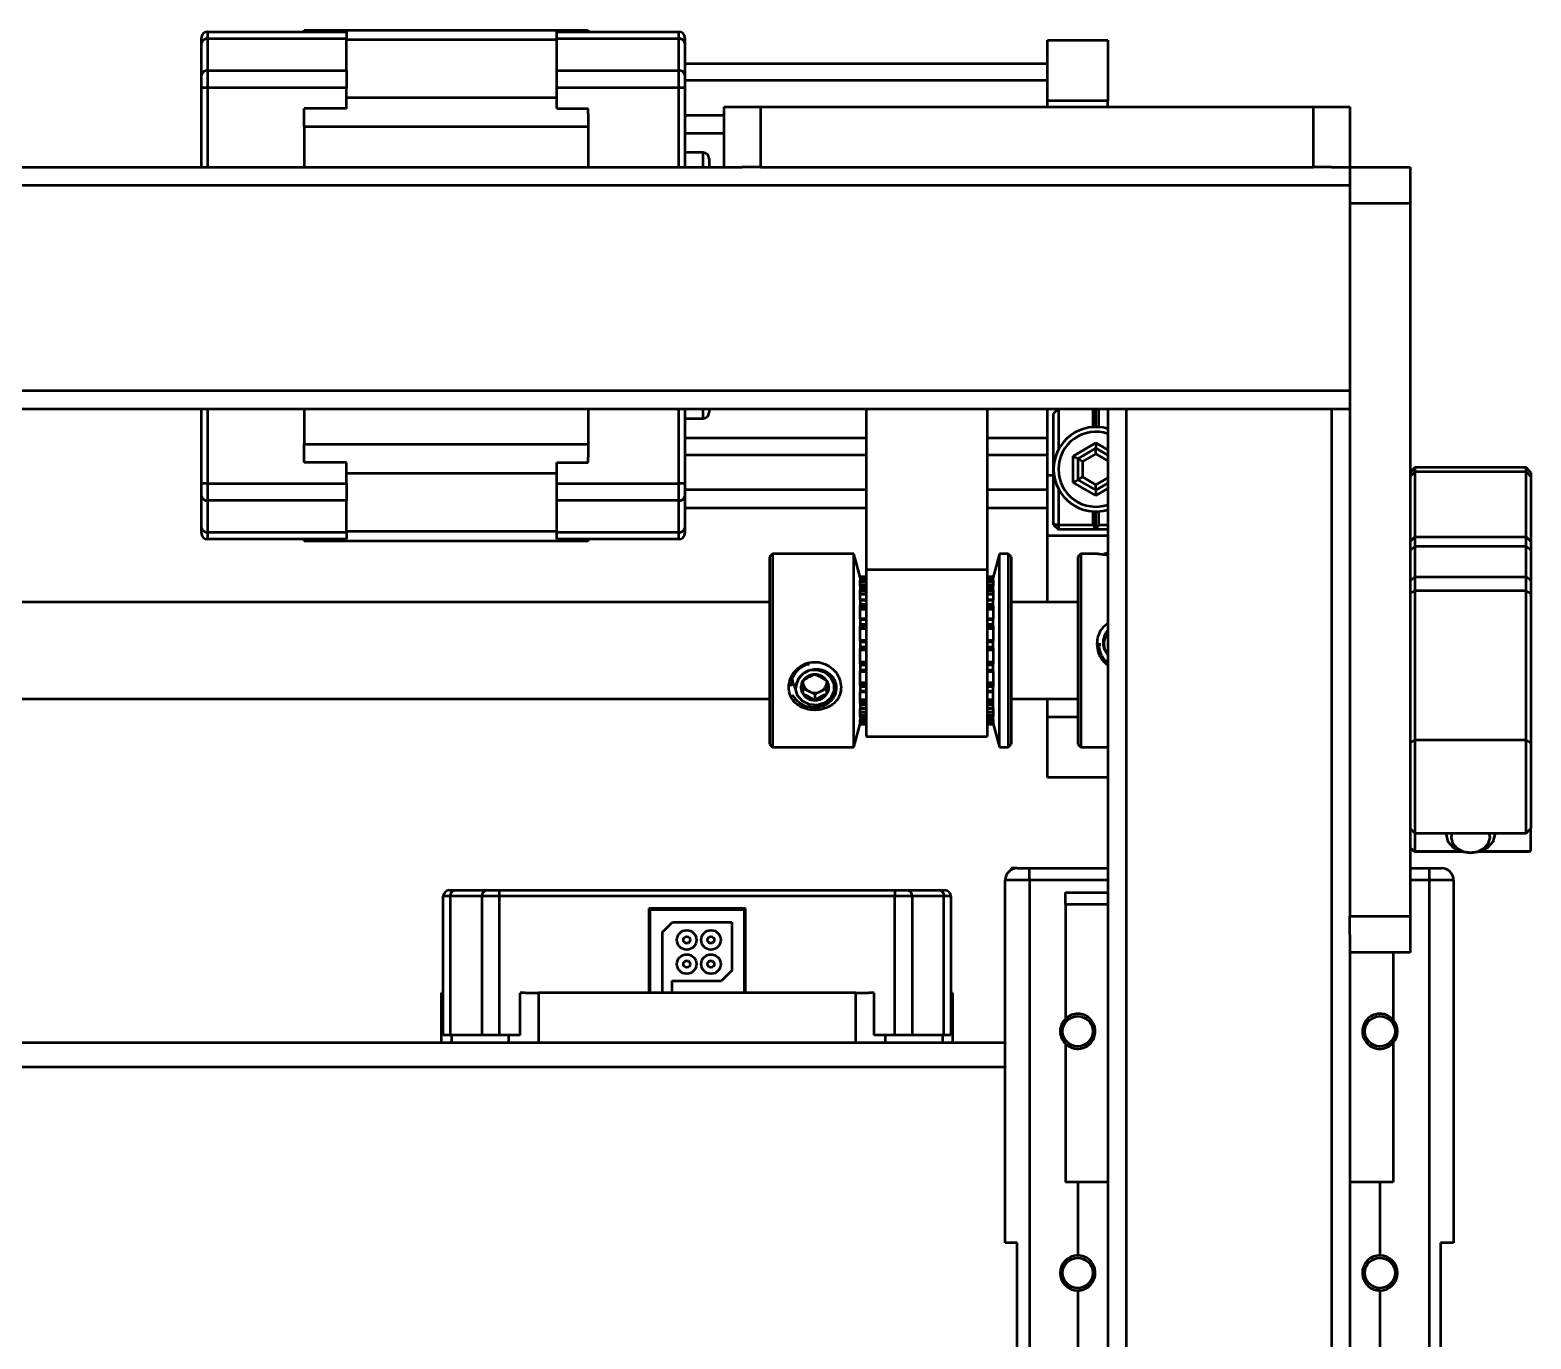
# Model space of a CAD drawing. Header units: millimetres. Extents: x -1615 to 4166, y 5 to 3174.
# Drawn here: x -89.1 to -6.3, y 1989.1 to 2061.3 of the extents above; entities that cross this region are included whole.
import ezdxf

# ---------------------------------------------------------------- set-up
doc = ezdxf.new("R2010")
doc.units = ezdxf.units.MM
doc.header["$LTSCALE"] = 0.25
doc.layers.add('Net dam', color=7, linetype='Continuous', lineweight=50)

msp = doc.modelspace()

# ---------------------------------------------------------------- linework, layer by layer
at = {"layer": 'Net dam'}
for p, q in [((-79.623, 2060.584), (-79.623, 2060.877)), ((-79.29, 2061.211), (-79.29, 2060.82)), ((-79.29, 2061.211), (-71.623, 2061.211)), ((-79.29, 2060.82), (-79.29, 2059.068)), ((-71.623, 2060.82), (-79.29, 2060.82)), ((-73.957, 2061.311), (-58.29, 2061.311)), ((-73.957, 2061.211), (-73.957, 2061.311)), ((-71.623, 2061.211), (-71.623, 2060.82)), ((-71.623, 2059.068), (-71.623, 2060.82)), ((-60.023, 2060.761), (-71.623, 2060.761)), ((-60.023, 2061.211), (-53.29, 2061.211)), ((-60.023, 2060.82), (-60.023, 2061.211)), ((-53.29, 2060.82), (-60.023, 2060.82)), ((-60.023, 2059.068), (-60.023, 2060.82)), ((-58.29, 2061.311), (-58.29, 2061.211)), ((-53.29, 2060.82), (-53.29, 2061.211)), ((-53.29, 2059.068), (-53.29, 2060.82)), ((-52.957, 2060.877), (-52.957, 2060.584)), ((-32.957, 2060.741), (-29.623, 2060.741)), ((-32.957, 2057.407), (-32.957, 2060.741)), ((-29.623, 2060.741), (-29.623, 2057.407)), ((-79.623, 2058.832), (-79.623, 2060.584)), ((-52.957, 2060.584), (-52.957, 2058.832)), ((-79.29, 2059.068), (-79.29, 2058.125)), ((-79.29, 2059.068), (-71.623, 2059.068)), ((-71.623, 2059.068), (-71.623, 2058.125)), ((-60.023, 2059.068), (-53.29, 2059.068)), ((-60.023, 2058.125), (-60.023, 2059.068)), ((-53.29, 2058.125), (-53.29, 2059.068)), ((-52.957, 2059.468), (-32.957, 2059.468)), ((-79.623, 2058.125), (-79.623, 2058.832)), ((-52.957, 2058.832), (-52.957, 2058.125)), ((-52.957, 2058.542), (-32.957, 2058.542)), ((-79.29, 2058.125), (-79.623, 2058.125)), ((-79.623, 2053.741), (-79.623, 2058.125)), ((-71.623, 2058.125), (-79.29, 2058.125)), ((-79.29, 2058.125), (-79.29, 2053.741)), ((-71.623, 2056.971), (-71.623, 2058.125)), ((-71.623, 2057.586), (-60.023, 2057.586)), ((-53.29, 2058.125), (-60.023, 2058.125)), ((-60.023, 2056.971), (-60.023, 2058.125)), ((-52.957, 2058.125), (-53.29, 2058.125)), ((-53.29, 2053.741), (-53.29, 2058.125)), ((-52.957, 2058.125), (-52.957, 2053.741)), ((-71.623, 2056.971), (-73.957, 2056.971)), ((-73.957, 2056.688), (-73.957, 2056.971)), ((-73.957, 2055.965), (-73.957, 2056.688)), ((-60.023, 2056.971), (-58.29, 2056.971)), ((-58.29, 2056.688), (-58.29, 2056.971)), ((-58.29, 2056.688), (-58.29, 2055.965)), ((-52.957, 2056.617), (-50.793, 2056.617)), ((-50.793, 2053.741), (-50.793, 2057.074)), ((-50.793, 2057.074), (-48.793, 2057.074)), ((-48.793, 2057.074), (-48.793, 2053.741)), ((-48.793, 2057.074), (-18.29, 2057.074)), ((-29.623, 2057.407), (-32.957, 2057.407)), ((-32.957, 2057.074), (-32.957, 2057.407)), ((-29.623, 2057.074), (-29.623, 2057.407)), ((-18.29, 2053.741), (-18.29, 2057.074)), ((-18.29, 2057.074), (-16.29, 2057.074)), ((-16.29, 2057.074), (-16.29, 2053.741)), ((-58.29, 2055.965), (-73.957, 2055.965)), ((-73.957, 2055.965), (-73.957, 2053.741)), ((-58.29, 2055.965), (-58.29, 2053.741)), ((-52.957, 2055.62), (-50.793, 2055.62)), ((-51.957, 2054.544), (-52.957, 2054.544)), ((-51.957, 2053.741), (-51.957, 2054.544)), ((-51.623, 2054.211), (-51.623, 2053.741)), ((-286.787, 2053.741), (-49.793, 2053.741)), ((-48.793, 2053.741), (-49.793, 2053.741)), ((-48.793, 2053.741), (-18.29, 2053.741)), ((-17.29, 2053.741), (-18.29, 2053.741)), ((-17.29, 2053.741), (-16.29, 2053.741)), ((-16.29, 2053.741), (-12.957, 2053.741)), ((-16.29, 2053.741), (-16.29, 2052.741)), ((-12.957, 2053.741), (-12.957, 2051.741)), ((-320.29, 2052.741), (-16.29, 2052.741)), ((-16.29, 2052.741), (-16.29, 2049.607)), ((-16.29, 2051.741), (-16.29, 2012.407)), ((-12.957, 2051.741), (-16.29, 2051.741)), ((-12.957, 2051.741), (-12.957, 2012.407)), ((-16.29, 2044.541), (-16.29, 2041.407)), ((-16.29, 2041.407), (-306.137, 2041.407)), ((-304.115, 2040.407), (-29.623, 2040.407)), ((-79.623, 2036.296), (-79.623, 2040.407)), ((-79.29, 2040.407), (-79.29, 2036.296)), ((-73.957, 2040.407), (-73.957, 2038.456)), ((-58.29, 2040.407), (-58.29, 2038.456)), ((-53.29, 2036.296), (-53.29, 2040.407)), ((-52.957, 2040.407), (-52.957, 2036.296)), ((-51.957, 2039.877), (-51.957, 2040.407)), ((-51.623, 2040.407), (-51.623, 2040.211)), ((-42.957, 2040.407), (-42.957, 2031.538)), ((-36.29, 2040.407), (-36.29, 2031.538)), ((-32.957, 2036.741), (-32.957, 2040.407)), ((-32.357, 2040.407), (-32.623, 2040.141)), ((-32.623, 2034.007), (-32.623, 2040.141)), ((-32.357, 2040.407), (-32.357, 2038.157)), ((-30.444, 2039.402), (-30.444, 2040.407)), ((-30.29, 2039.408), (-30.29, 2040.407)), ((-30.136, 2039.402), (-30.136, 2040.407)), ((-29.623, 2040.407), (-29.623, 1795.741)), ((-29.623, 2040.407), (-28.623, 2040.407)), ((-28.623, 2040.407), (-28.623, 1795.741)), ((-28.623, 2040.407), (-25.49, 2040.407)), ((-25.49, 2040.407), (-25.357, 2040.407)), ((-25.357, 2040.407), (-25.223, 2040.407)), ((-25.223, 2040.407), (-25.157, 2040.407)), ((-25.157, 2040.407), (-25.023, 2040.407)), ((-25.023, 2040.407), (-20.89, 2040.407)), ((-20.89, 2040.407), (-20.757, 2040.407)), ((-20.757, 2040.407), (-20.69, 2040.407)), ((-20.69, 2040.407), (-20.557, 2040.407)), ((-20.557, 2040.407), (-20.423, 2040.407)), ((-20.423, 2040.407), (-17.29, 2040.407)), ((-17.29, 2040.407), (-17.29, 1795.741)), ((-17.29, 2040.407), (-16.29, 2040.407)), ((-52.957, 2039.877), (-51.957, 2039.877)), ((-73.957, 2038.456), (-58.29, 2038.456)), ((-73.957, 2037.733), (-73.957, 2038.456)), ((-58.29, 2038.456), (-58.29, 2037.733)), ((-52.957, 2038.801), (-42.957, 2038.801)), ((-36.29, 2038.801), (-32.957, 2038.801)), ((-31.55, 2037.802), (-30.29, 2038.529)), ((-30.29, 2038.529), (-29.623, 2038.144)), ((-30.29, 2038.529), (-30.29, 2038.229)), ((-73.957, 2037.45), (-73.957, 2037.733)), ((-58.29, 2037.45), (-58.29, 2037.733)), ((-52.957, 2037.875), (-42.957, 2037.875)), ((-36.29, 2037.875), (-32.957, 2037.875)), ((-31.55, 2036.347), (-31.55, 2037.802)), ((-31.55, 2037.802), (-31.29, 2037.652)), ((-30.29, 2038.229), (-31.29, 2037.652)), ((-31.29, 2037.652), (-31.29, 2036.497)), ((-31.29, 2037.652), (-31.03, 2037.501)), ((-30.29, 2037.929), (-31.03, 2037.501)), ((-29.623, 2037.844), (-30.29, 2038.229)), ((-30.29, 2037.929), (-30.29, 2038.229)), ((-29.623, 2037.544), (-30.29, 2037.929)), ((-71.623, 2037.45), (-73.957, 2037.45)), ((-71.623, 2036.296), (-71.623, 2037.45)), ((-60.023, 2036.835), (-71.623, 2036.835)), ((-60.023, 2036.296), (-60.023, 2037.45)), ((-60.023, 2037.45), (-58.29, 2037.45)), ((-32.957, 2036.741), (-32.623, 2036.741)), ((-32.957, 2033.408), (-32.957, 2036.741)), ((-31.03, 2037.501), (-31.03, 2036.647)), ((-12.69, 2037.162), (-12.957, 2036.895)), ((-12.957, 2036.682), (-12.69, 2036.93)), ((-6.557, 2037.162), (-12.69, 2037.162)), ((-12.69, 2037.162), (-12.69, 2036.93)), ((-12.69, 2036.93), (-12.69, 2033.338)), ((-6.557, 2036.93), (-12.69, 2036.93)), ((-6.29, 2036.895), (-6.557, 2037.162)), ((-6.557, 2036.93), (-6.557, 2037.162)), ((-6.557, 2033.338), (-6.557, 2036.93)), ((-6.29, 2036.682), (-6.557, 2036.93)), ((-6.29, 2036.895), (-6.29, 2036.682)), ((-79.29, 2036.296), (-79.623, 2036.296)), ((-79.623, 2035.589), (-79.623, 2036.296)), ((-79.29, 2036.296), (-71.623, 2036.296)), ((-79.29, 2036.296), (-79.29, 2035.353)), ((-71.623, 2036.296), (-71.623, 2035.353)), ((-60.023, 2036.296), (-53.29, 2036.296)), ((-60.023, 2035.353), (-60.023, 2036.296)), ((-52.957, 2036.296), (-53.29, 2036.296)), ((-53.29, 2035.353), (-53.29, 2036.296)), ((-52.957, 2036.296), (-52.957, 2035.589)), ((-52.957, 2035.951), (-42.957, 2035.951)), ((-36.29, 2035.951), (-32.957, 2035.951)), ((-32.357, 2035.991), (-32.357, 2034.007)), ((-31.29, 2036.497), (-31.55, 2036.347)), ((-30.29, 2035.619), (-31.55, 2036.347)), ((-31.29, 2036.497), (-31.03, 2036.647)), ((-31.29, 2036.497), (-30.29, 2035.919)), ((-31.03, 2036.647), (-30.29, 2036.22)), ((-30.29, 2036.22), (-29.623, 2036.605)), ((-30.29, 2035.919), (-29.623, 2036.304)), ((-30.29, 2035.919), (-30.29, 2036.22)), ((-29.623, 2036.004), (-30.29, 2035.619)), ((-30.29, 2035.919), (-30.29, 2035.619)), ((-6.29, 2036.682), (-6.29, 2033.09)), ((-79.623, 2033.837), (-79.623, 2035.589)), ((-71.623, 2035.353), (-79.29, 2035.353)), ((-79.29, 2035.353), (-79.29, 2033.601)), ((-71.623, 2033.601), (-71.623, 2035.353)), ((-53.29, 2035.353), (-60.023, 2035.353)), ((-60.023, 2033.601), (-60.023, 2035.353)), ((-53.29, 2033.601), (-53.29, 2035.353)), ((-52.957, 2035.589), (-52.957, 2033.837)), ((-52.957, 2034.953), (-42.957, 2034.953)), ((-36.29, 2034.953), (-32.957, 2034.953)), ((-30.444, 2034.007), (-30.444, 2034.746)), ((-30.29, 2033.741), (-30.29, 2034.741)), ((-30.136, 2034.007), (-30.136, 2034.746)), ((-79.623, 2033.544), (-79.623, 2033.837)), ((-79.29, 2033.601), (-71.623, 2033.601)), ((-79.29, 2033.601), (-79.29, 2033.211)), ((-71.623, 2033.66), (-60.023, 2033.66)), ((-71.623, 2033.601), (-71.623, 2033.211)), ((-60.023, 2033.601), (-53.29, 2033.601)), ((-60.023, 2033.211), (-60.023, 2033.601)), ((-53.29, 2033.211), (-53.29, 2033.601)), ((-52.957, 2033.837), (-52.957, 2033.544)), ((-29.623, 2033.408), (-32.957, 2033.408)), ((-32.957, 2029.741), (-32.957, 2033.408)), ((-32.623, 2034.007), (-32.357, 2033.741)), ((-32.357, 2034.007), (-32.623, 2034.007)), ((-32.357, 2034.007), (-32.357, 2033.741)), ((-32.357, 2034.007), (-30.444, 2034.007)), ((-30.29, 2033.741), (-32.357, 2033.741)), ((-30.444, 2034.007), (-30.29, 2033.741)), ((-30.29, 2033.741), (-30.136, 2034.007)), ((-29.623, 2033.741), (-30.29, 2033.741)), ((-30.136, 2034.007), (-29.623, 2034.007)), ((-71.623, 2033.211), (-79.29, 2033.211)), ((-73.957, 2033.111), (-73.957, 2033.211)), ((-58.29, 2033.111), (-73.957, 2033.111)), ((-53.29, 2033.211), (-60.023, 2033.211)), ((-58.29, 2033.211), (-58.29, 2033.111)), ((-12.957, 2033.09), (-12.69, 2033.338)), ((-12.957, 2032.61), (-12.69, 2032.816)), ((-12.69, 2033.338), (-12.69, 2032.816)), ((-12.69, 2033.338), (-6.557, 2033.338)), ((-12.69, 2032.816), (-12.69, 2031.136)), ((-6.557, 2032.816), (-12.69, 2032.816)), ((-6.557, 2032.816), (-6.557, 2033.338)), ((-6.29, 2033.09), (-6.557, 2033.338)), ((-6.557, 2031.136), (-6.557, 2032.816)), ((-6.29, 2032.61), (-6.557, 2032.816)), ((-6.29, 2033.09), (-6.29, 2032.61)), ((-6.29, 2032.61), (-6.29, 2030.929)), ((-48.123, 2032.408), (-48.29, 2032.241)), ((-48.29, 2032.241), (-48.29, 2031.849)), ((-48.29, 2031.849), (-48.29, 2021.908)), ((-43.635, 2032.408), (-48.123, 2032.408)), ((-48.123, 2032.408), (-48.123, 2021.741)), ((-43.29, 2031.118), (-43.635, 2032.408)), ((-43.635, 2021.741), (-43.635, 2032.408)), ((-35.611, 2032.408), (-35.957, 2031.118)), ((-35.123, 2032.408), (-35.611, 2032.408)), ((-35.611, 2021.741), (-35.611, 2032.408)), ((-34.957, 2032.241), (-35.123, 2032.408)), ((-35.123, 2032.408), (-35.123, 2021.741)), ((-34.957, 2032.241), (-34.957, 2021.908)), ((-31.123, 2032.408), (-31.29, 2032.241)), ((-31.29, 2032.241), (-31.29, 2021.908)), ((-30.176, 2032.408), (-31.123, 2032.408)), ((-31.123, 2032.408), (-31.123, 2021.753)), ((-42.957, 2031.145), (-43.29, 2031.145)), ((-43.29, 2031.145), (-43.29, 2031.118)), ((-43.29, 2031.07), (-43.29, 2031.118)), ((-42.957, 2031.07), (-43.29, 2031.07)), ((-43.29, 2031.07), (-43.29, 2031.068)), ((-43.29, 2031.068), (-43.29, 2031.002)), ((-42.957, 2031.068), (-43.29, 2031.068)), ((-43.29, 2031.002), (-43.29, 2030.953)), ((-42.957, 2031.002), (-43.29, 2031.002)), ((-43.29, 2030.63), (-43.29, 2030.953)), ((-42.957, 2031.538), (-42.957, 2022.333)), ((-42.957, 2031.538), (-36.29, 2031.538)), ((-36.29, 2031.538), (-36.29, 2022.333)), ((-35.957, 2031.145), (-36.29, 2031.145)), ((-35.957, 2031.07), (-36.29, 2031.07)), ((-35.957, 2031.068), (-36.29, 2031.068)), ((-35.957, 2031.002), (-36.29, 2031.002)), ((-35.957, 2031.118), (-35.957, 2031.145)), ((-35.957, 2031.118), (-35.957, 2031.07)), ((-35.957, 2031.068), (-35.957, 2031.07)), ((-35.957, 2031.002), (-35.957, 2031.068)), ((-35.957, 2030.953), (-35.957, 2031.002)), ((-35.957, 2030.953), (-35.957, 2030.63)), ((-12.957, 2030.929), (-12.69, 2031.136)), ((-12.69, 2031.136), (-12.69, 2030.367)), ((-12.69, 2031.136), (-6.557, 2031.136)), ((-6.557, 2030.367), (-6.557, 2031.136)), ((-6.29, 2030.929), (-6.557, 2031.136)), ((-6.29, 2030.929), (-6.29, 2030.222)), ((-43.29, 2030.883), (-42.957, 2030.883)), ((-43.29, 2030.71), (-42.957, 2030.71)), ((-42.957, 2030.635), (-43.29, 2030.635)), ((-43.29, 2030.622), (-43.29, 2030.635)), ((-43.29, 2030.622), (-43.29, 2030.475)), ((-42.957, 2030.622), (-43.29, 2030.622)), ((-43.29, 2030.475), (-43.29, 2030.409)), ((-42.957, 2030.475), (-43.29, 2030.475)), ((-43.29, 2029.861), (-43.29, 2030.409)), ((-43.29, 2030.34), (-42.957, 2030.34)), ((-43.29, 2030.18), (-42.957, 2030.18)), ((-36.29, 2030.883), (-35.957, 2030.883)), ((-36.29, 2030.71), (-35.957, 2030.71)), ((-35.957, 2030.635), (-36.29, 2030.635)), ((-35.957, 2030.622), (-36.29, 2030.622)), ((-35.957, 2030.475), (-36.29, 2030.475)), ((-36.29, 2030.34), (-35.957, 2030.34)), ((-36.29, 2030.18), (-35.957, 2030.18)), ((-35.957, 2030.622), (-35.957, 2030.635)), ((-35.957, 2030.475), (-35.957, 2030.622)), ((-35.957, 2030.409), (-35.957, 2030.475)), ((-35.957, 2030.409), (-35.957, 2029.861)), ((-12.957, 2030.222), (-12.69, 2030.367)), ((-12.69, 2030.367), (-12.69, 2022.13)), ((-6.557, 2030.367), (-12.69, 2030.367)), ((-6.557, 2022.13), (-6.557, 2030.367)), ((-6.29, 2030.222), (-6.557, 2030.367)), ((-6.29, 2030.222), (-6.29, 2021.986)), ((-48.29, 2029.741), (-298.87, 2029.741)), ((-42.957, 2029.861), (-43.29, 2029.861)), ((-43.29, 2029.861), (-43.29, 2029.828)), ((-43.29, 2029.828), (-43.29, 2029.615)), ((-42.957, 2029.828), (-43.29, 2029.828)), ((-43.29, 2029.615), (-43.29, 2029.539)), ((-42.957, 2029.615), (-43.29, 2029.615)), ((-43.29, 2028.819), (-43.29, 2029.539)), ((-43.29, 2029.477), (-42.957, 2029.477)), ((-43.29, 2029.347), (-42.957, 2029.347)), ((-35.957, 2029.861), (-36.29, 2029.861)), ((-35.957, 2029.828), (-36.29, 2029.828)), ((-35.957, 2029.615), (-36.29, 2029.615)), ((-36.29, 2029.477), (-35.957, 2029.477)), ((-36.29, 2029.347), (-35.957, 2029.347)), ((-35.957, 2029.828), (-35.957, 2029.861)), ((-35.957, 2029.615), (-35.957, 2029.828)), ((-35.957, 2029.539), (-35.957, 2029.615)), ((-35.957, 2029.539), (-35.957, 2028.819)), ((-31.29, 2029.741), (-34.957, 2029.741)), ((-42.957, 2028.824), (-43.29, 2028.824)), ((-43.29, 2028.819), (-43.29, 2028.766)), ((-43.29, 2028.766), (-43.29, 2028.506)), ((-42.957, 2028.766), (-43.29, 2028.766)), ((-43.29, 2028.506), (-43.29, 2028.427)), ((-42.957, 2028.506), (-43.29, 2028.506)), ((-35.957, 2028.824), (-36.29, 2028.824)), ((-35.957, 2028.766), (-36.29, 2028.766)), ((-35.957, 2028.506), (-36.29, 2028.506)), ((-35.957, 2028.766), (-35.957, 2028.819)), ((-35.957, 2028.506), (-35.957, 2028.766)), ((-35.957, 2028.427), (-35.957, 2028.506)), ((-43.29, 2027.606), (-43.29, 2028.427)), ((-43.29, 2028.379), (-42.957, 2028.379)), ((-43.29, 2028.292), (-42.957, 2028.292)), ((-43.29, 2027.635), (-42.957, 2027.635)), ((-42.957, 2027.626), (-43.29, 2027.626)), ((-43.29, 2027.606), (-43.29, 2027.537)), ((-36.29, 2028.379), (-35.957, 2028.379)), ((-36.29, 2028.292), (-35.957, 2028.292)), ((-36.29, 2027.635), (-35.957, 2027.635)), ((-35.957, 2027.626), (-36.29, 2027.626)), ((-35.957, 2028.427), (-35.957, 2027.606)), ((-35.957, 2027.537), (-35.957, 2027.606)), ((-43.29, 2027.537), (-43.29, 2027.257)), ((-42.957, 2027.537), (-43.29, 2027.537)), ((-43.29, 2027.257), (-43.29, 2027.183)), ((-42.957, 2027.257), (-43.29, 2027.257)), ((-43.29, 2026.341), (-43.29, 2027.183)), ((-43.29, 2027.153), (-42.957, 2027.153)), ((-43.29, 2027.117), (-42.957, 2027.117)), ((-35.957, 2027.537), (-36.29, 2027.537)), ((-35.957, 2027.257), (-36.29, 2027.257)), ((-36.29, 2027.153), (-35.957, 2027.153)), ((-36.29, 2027.117), (-35.957, 2027.117)), ((-35.957, 2027.257), (-35.957, 2027.537)), ((-35.957, 2027.183), (-35.957, 2027.257)), ((-35.957, 2027.183), (-35.957, 2026.341)), ((-29.813, 2027.127), (-29.663, 2026.883)), ((-29.663, 2026.883), (-29.623, 2026.824)), ((-46.092, 2025.981), (-46.337, 2025.842)), ((-43.29, 2026.443), (-42.957, 2026.443)), ((-42.957, 2026.381), (-43.29, 2026.381)), ((-43.29, 2026.341), (-43.29, 2026.264)), ((-43.29, 2026.264), (-43.29, 2025.991)), ((-42.957, 2026.264), (-43.29, 2026.264)), ((-43.29, 2025.991), (-43.29, 2025.929)), ((-42.957, 2025.991), (-43.29, 2025.991)), ((-36.29, 2026.443), (-35.957, 2026.443)), ((-35.957, 2026.381), (-36.29, 2026.381)), ((-35.957, 2026.264), (-36.29, 2026.264)), ((-35.957, 2025.991), (-36.29, 2025.991)), ((-35.957, 2026.264), (-35.957, 2026.341)), ((-35.957, 2025.991), (-35.957, 2026.264)), ((-35.957, 2025.929), (-35.957, 2025.991)), ((-46.796, 2025.239), (-46.855, 2024.98)), ((-44.679, 2025.165), (-44.74, 2024.834)), ((-43.29, 2025.148), (-43.29, 2025.929)), ((-43.29, 2025.917), (-42.957, 2025.917)), ((-43.29, 2025.313), (-42.957, 2025.313)), ((-42.957, 2025.204), (-43.29, 2025.204)), ((-43.29, 2025.148), (-43.29, 2025.069)), ((-36.29, 2025.917), (-35.957, 2025.917)), ((-36.29, 2025.313), (-35.957, 2025.313)), ((-35.957, 2025.204), (-36.29, 2025.204)), ((-35.957, 2025.929), (-35.957, 2025.148)), ((-35.957, 2025.148), (-35.957, 2025.069)), ((-299.124, 2024.407), (-48.29, 2024.407)), ((-46.457, 2024.998), (-46.123, 2024.82)), ((-46.123, 2024.82), (-45.79, 2024.642)), ((-45.79, 2024.642), (-45.457, 2024.82)), ((-45.79, 2024.642), (-45.79, 2024.324)), ((-45.457, 2024.82), (-45.123, 2024.998)), ((-43.29, 2025.069), (-43.29, 2024.83)), ((-42.957, 2025.069), (-43.29, 2025.069)), ((-43.29, 2024.83), (-43.29, 2024.786)), ((-42.957, 2024.83), (-43.29, 2024.83)), ((-43.29, 2024.143), (-43.29, 2024.786)), ((-43.29, 2024.785), (-42.957, 2024.785)), ((-42.957, 2024.356), (-43.29, 2024.356)), ((-35.957, 2025.069), (-36.29, 2025.069)), ((-35.957, 2024.83), (-36.29, 2024.83)), ((-36.29, 2024.785), (-35.957, 2024.785)), ((-35.957, 2024.356), (-36.29, 2024.356)), ((-35.957, 2024.83), (-35.957, 2025.069)), ((-35.957, 2024.786), (-35.957, 2024.83)), ((-35.957, 2024.143), (-35.957, 2024.786)), ((-34.957, 2024.407), (-31.29, 2024.407)), ((-32.957, 2023.407), (-32.957, 2024.407)), ((-42.957, 2024.21), (-43.29, 2024.21)), ((-43.29, 2024.143), (-43.29, 2024.071)), ((-43.29, 2024.071), (-43.29, 2023.889)), ((-43.29, 2024.071), (-42.957, 2024.071)), ((-43.29, 2023.889), (-43.29, 2023.867)), ((-43.29, 2023.889), (-42.957, 2023.889)), ((-43.29, 2023.426), (-43.29, 2023.868)), ((-43.29, 2023.867), (-42.957, 2023.867)), ((-42.957, 2023.664), (-43.29, 2023.664)), ((-42.957, 2023.496), (-43.29, 2023.496)), ((-35.957, 2024.21), (-36.29, 2024.21)), ((-36.29, 2024.071), (-35.957, 2024.071)), ((-36.29, 2023.889), (-35.957, 2023.889)), ((-36.29, 2023.867), (-35.957, 2023.867)), ((-35.957, 2023.664), (-36.29, 2023.664)), ((-35.957, 2023.496), (-36.29, 2023.496)), ((-35.957, 2024.071), (-35.957, 2024.143)), ((-35.957, 2023.889), (-35.957, 2024.071)), ((-35.957, 2023.867), (-35.957, 2023.889)), ((-35.957, 2023.868), (-35.957, 2023.426)), ((-43.635, 2021.741), (-43.29, 2023.03)), ((-43.29, 2023.426), (-43.29, 2023.367)), ((-43.29, 2023.367), (-43.29, 2023.259)), ((-43.29, 2023.367), (-42.957, 2023.367)), ((-43.29, 2023.065), (-43.29, 2023.263)), ((-43.29, 2023.259), (-43.29, 2023.253)), ((-43.29, 2023.259), (-42.957, 2023.259)), ((-43.29, 2023.253), (-42.957, 2023.253)), ((-42.957, 2023.133), (-43.29, 2023.133)), ((-43.29, 2023.065), (-43.29, 2023.026)), ((-43.29, 2023.026), (-43.29, 2023.003)), ((-43.29, 2023.026), (-42.957, 2023.026)), ((-43.29, 2023.003), (-42.957, 2023.003)), ((-43.29, 2023.003), (-43.29, 2023.003)), ((-43.29, 2023.003), (-42.957, 2023.003)), ((-36.29, 2023.367), (-35.957, 2023.367)), ((-36.29, 2023.259), (-35.957, 2023.259)), ((-36.29, 2023.253), (-35.957, 2023.253)), ((-35.957, 2023.133), (-36.29, 2023.133)), ((-36.29, 2023.026), (-35.957, 2023.026)), ((-36.29, 2023.003), (-35.957, 2023.003)), ((-36.29, 2023.003), (-35.957, 2023.003)), ((-35.957, 2023.367), (-35.957, 2023.426)), ((-35.957, 2023.259), (-35.957, 2023.367)), ((-35.957, 2023.263), (-35.957, 2023.065)), ((-35.957, 2023.253), (-35.957, 2023.259)), ((-35.957, 2023.026), (-35.957, 2023.065)), ((-35.957, 2023.03), (-35.611, 2021.741)), ((-35.957, 2023.003), (-35.957, 2023.026)), ((-35.957, 2023.003), (-35.957, 2023.003)), ((-32.957, 2023.407), (-31.29, 2023.407)), ((-32.957, 2020.074), (-32.957, 2023.407)), ((-48.29, 2021.908), (-48.123, 2021.741)), ((-42.957, 2022.333), (-36.29, 2022.333)), ((-35.123, 2021.741), (-34.957, 2021.908)), ((-31.29, 2021.908), (-31.123, 2021.741)), ((-12.957, 2021.986), (-12.69, 2022.13)), ((-6.557, 2022.13), (-12.69, 2022.13)), ((-12.69, 2022.13), (-12.69, 2016.986)), ((-6.29, 2021.986), (-6.557, 2022.13)), ((-6.557, 2016.986), (-6.557, 2022.13)), ((-6.29, 2021.986), (-6.29, 2017.253)), ((-48.123, 2021.741), (-43.635, 2021.741)), ((-35.611, 2021.741), (-35.123, 2021.741)), ((-31.123, 2021.753), (-31.123, 2021.741)), ((-31.123, 2021.741), (-29.623, 2021.741)), ((-29.623, 2020.074), (-32.957, 2020.074)), ((-12.957, 2017.253), (-12.69, 2016.986)), ((-12.69, 2016.986), (-6.557, 2016.986)), ((-12.69, 2016.986), (-12.69, 2016)), ((-10.957, 2016.986), (-10.957, 2016.919)), ((-8.29, 2016.919), (-8.29, 2016.986)), ((-6.557, 2016.986), (-6.29, 2017.253)), ((-6.29, 2016), (-6.29, 2017.253)), ((-12.957, 2016.168), (-12.69, 2016)), ((-12.957, 2016.168), (-12.69, 2015.962)), ((-12.69, 2016), (-10.228, 2016)), ((-12.69, 2015.962), (-12.69, 2016)), ((-10.121, 2015.962), (-12.69, 2015.962)), ((-6.557, 2015.962), (-9.126, 2015.962)), ((-9.019, 2016), (-6.29, 2016)), ((-6.557, 2015.962), (-6.29, 2016)), ((-33.957, 2014.393), (-35.29, 2014.393)), ((-35.29, 1994.393), (-35.29, 2014.393)), ((-34.957, 2015.06), (-34.957, 2014.971)), ((-34.623, 2015.06), (-34.957, 2015.06)), ((-34.623, 2015.06), (-33.957, 2015.06)), ((-33.957, 2014.393), (-33.957, 2015.06)), ((-33.957, 2015.06), (-29.623, 2015.06)), ((-33.957, 2014.393), (-33.957, 1948.393)), ((-29.623, 2014.393), (-33.957, 2014.393)), ((-12.957, 2015.06), (-11.893, 2015.06)), ((-11.893, 2014.393), (-12.957, 2014.393)), ((-11.893, 2014.393), (-11.893, 2015.06)), ((-11.893, 2015.06), (-11.226, 2015.06)), ((-11.893, 1948.393), (-11.893, 2014.393)), ((-10.559, 2014.393), (-11.893, 2014.393)), ((-10.559, 2014.393), (-10.559, 1994.393)), ((-65.957, 2013.843), (-65.664, 2013.843)), ((-65.664, 2013.843), (-63.912, 2013.843)), ((-63.912, 2013.843), (-63.204, 2013.843)), ((-63.204, 2013.843), (-41.376, 2013.843)), ((-63.204, 2013.843), (-63.204, 2013.509)), ((-41.376, 2013.843), (-41.376, 2013.509)), ((-41.376, 2013.843), (-40.669, 2013.843)), ((-40.669, 2013.843), (-38.916, 2013.843)), ((-38.916, 2013.843), (-38.623, 2013.843)), ((-31.957, 2013.727), (-29.623, 2013.727)), ((-65.9, 2013.509), (-66.29, 2013.509)), ((-66.29, 2005.843), (-66.29, 2013.509)), ((-64.147, 2013.509), (-65.9, 2013.509)), ((-65.9, 2013.509), (-65.9, 2005.843)), ((-63.204, 2013.509), (-64.147, 2013.509)), ((-64.147, 2005.843), (-64.147, 2013.509)), ((-63.204, 2013.509), (-63.204, 2005.843)), ((-41.376, 2013.509), (-63.204, 2013.509)), ((-54.957, 2012.843), (-54.957, 2008.176)), ((-49.623, 2012.843), (-54.957, 2012.843)), ((-54.887, 2012.757), (-54.887, 2008.176)), ((-49.698, 2012.757), (-54.887, 2012.757)), ((-49.698, 2012.757), (-49.698, 2008.176)), ((-49.623, 2008.176), (-49.623, 2012.843)), ((-41.376, 2005.843), (-41.376, 2013.509)), ((-40.433, 2013.509), (-41.376, 2013.509)), ((-40.433, 2013.509), (-40.433, 2005.843)), ((-38.681, 2013.509), (-40.433, 2013.509)), ((-38.681, 2005.843), (-38.681, 2013.509)), ((-38.29, 2013.509), (-38.681, 2013.509)), ((-38.29, 2013.509), (-38.29, 2005.843)), ((-31.957, 2013.06), (-31.957, 2006.76)), ((-29.623, 2013.06), (-31.957, 2013.06)), ((-54.22, 2011.512), (-53.641, 2012.09)), ((-53.641, 2012.09), (-50.364, 2012.09)), ((-50.364, 2012.09), (-50.364, 2009.421)), ((-16.29, 2012.407), (-12.957, 2012.407)), ((-16.29, 2011.408), (-16.29, 2012.407)), ((-12.957, 2012.407), (-12.957, 2010.408)), ((-54.22, 2011.512), (-54.22, 2008.176)), ((-16.29, 2011.408), (-16.29, 1795.741)), ((-12.957, 2010.408), (-16.29, 2010.408)), ((-13.893, 2010.408), (-13.893, 2006.693)), ((-50.364, 2009.421), (-50.943, 2008.843)), ((-53.687, 2008.843), (-53.687, 2008.176)), ((-53.687, 2008.843), (-50.943, 2008.843)), ((-66.39, 2005.441), (-66.39, 2008.176)), ((-66.39, 2008.176), (-66.29, 2008.176)), ((-61.768, 2008.176), (-62.051, 2008.176)), ((-62.051, 2005.843), (-62.051, 2008.176)), ((-61.768, 2008.176), (-61.044, 2008.176)), ((-54.887, 2008.176), (-61.044, 2008.176)), ((-61.044, 2008.176), (-61.044, 2005.441)), ((-54.22, 2008.176), (-54.887, 2008.176)), ((-53.687, 2008.176), (-54.22, 2008.176)), ((-49.698, 2008.176), (-53.687, 2008.176)), ((-43.536, 2008.176), (-49.698, 2008.176)), ((-43.536, 2008.176), (-42.812, 2008.176)), ((-43.536, 2005.441), (-43.536, 2008.176)), ((-42.529, 2008.176), (-42.812, 2008.176)), ((-42.529, 2005.843), (-42.529, 2008.176)), ((-38.29, 2008.176), (-38.19, 2008.176)), ((-38.19, 2008.176), (-38.19, 2005.441)), ((-301.226, 2005.441), (-35.29, 2005.441)), ((-65.9, 2005.843), (-66.29, 2005.843)), ((-64.147, 2005.843), (-65.9, 2005.843)), ((-65.841, 2005.843), (-65.841, 2005.441)), ((-63.204, 2005.843), (-64.147, 2005.843)), ((-62.051, 2005.843), (-63.204, 2005.843)), ((-62.666, 2005.441), (-62.666, 2005.843)), ((-41.376, 2005.843), (-42.529, 2005.843)), ((-41.915, 2005.843), (-41.915, 2005.441)), ((-40.433, 2005.843), (-41.376, 2005.843)), ((-38.681, 2005.843), (-40.433, 2005.843)), ((-38.739, 2005.441), (-38.739, 2005.843)), ((-38.29, 2005.843), (-38.681, 2005.843)), ((-31.957, 2005.36), (-31.957, 1997.727)), ((-13.893, 2005.427), (-13.893, 1997.727)), ((-301.226, 2004.107), (-35.29, 2004.107)), ((-29.623, 1997.727), (-31.957, 1997.727)), ((-31.29, 1997.727), (-31.29, 1993.693)), ((-13.893, 1997.727), (-16.29, 1997.727)), ((-14.623, 1997.727), (-14.623, 1993.693)), ((-34.623, 1994.393), (-35.29, 1994.393)), ((-34.623, 1968.393), (-34.623, 1994.393)), ((-10.559, 1994.393), (-11.29, 1994.393)), ((-11.29, 1994.393), (-11.29, 1968.393)), ((-31.29, 1991.76), (-31.29, 1971.027)), ((-14.623, 1991.76), (-14.623, 1971.027))]:
    msp.add_line(p, q, dxfattribs=at)
at = {"layer": 'Net dam', "flags": 128}
for points in [[(-29.623, 2032.446), (-29.742, 2032.433), (-29.852, 2032.408)], [(-46.092, 2025.981), (-45.657, 2026.014), (-45.244, 2025.882), (-44.923, 2025.61), (-44.747, 2025.241), (-44.745, 2024.838), (-44.918, 2024.467), (-45.237, 2024.192), (-45.649, 2024.058), (-46.084, 2024.088), (-46.47, 2024.276), (-46.742, 2024.591), (-46.855, 2024.98)], [(-46.007, 2021.741), (-45.576, 2021.741), (-45.574, 2021.741)], [(-8.293, 2016.986), (-8.29, 2016.919), (-8.392, 2016.524), (-8.681, 2016.19), (-9.113, 2015.966), (-9.623, 2015.887), (-10.134, 2015.966), (-10.566, 2016.19), (-10.855, 2016.524), (-10.957, 2016.919), (-10.954, 2016.986)], [(-10.654, 2016.986), (-10.697, 2016.755), (-10.615, 2016.437), (-10.382, 2016.167), (-10.034, 2015.987), (-9.623, 2015.924), (-9.213, 2015.987), (-8.864, 2016.167), (-8.632, 2016.437), (-8.55, 2016.755), (-8.593, 2016.986)]]:
    msp.add_lwpolyline(points, dxfattribs=at)
at = {"layer": 'Net dam'}
for centre, radius in [((-52.859, 2011.103), 0.538), ((-52.859, 2011.103), 0.186), ((-51.525, 2011.103), 0.538), ((-51.525, 2011.103), 0.186), ((-52.859, 2009.769), 0.538), ((-51.525, 2009.769), 0.538), ((-52.859, 2009.769), 0.186), ((-51.525, 2009.769), 0.186), ((-31.29, 2006.06), 0.833), ((-14.623, 2006.06), 0.833), ((-31.29, 1992.727), 0.833), ((-14.623, 1992.727), 0.833)]:
    msp.add_circle(centre, radius, dxfattribs=at)
for centre, radius, start, end in [((-79.29, 2060.877), 0.333, 90, 180), ((-79.332, 2060.526), 0.298, 81.9529, 168.57984), ((-53.29, 2060.877), 0.333, 0, 90), ((-53.248, 2060.526), 0.298, 11.42177, 98.04549), ((-79.332, 2058.773), 0.298, 81.94162, 168.58201), ((-53.248, 2058.773), 0.298, 11.41959, 98.05677), ((-51.957, 2054.211), 0.333, 0, 90), ((-51.957, 2040.211), 0.333, 270, 0), ((-30.29, 2037.074), 2.333, 73.39845, 180), ((-30.29, 2037.074), 2.067, 71.18094, 180), ((-30.29, 2037.074), 2.333, 180, 286.60155), ((-30.29, 2037.074), 2.067, 180, 288.81906), ((-79.332, 2035.648), 0.298, 191.42511, 278.04215), ((-53.248, 2035.648), 0.298, 261.95946, 348.57328), ((-79.332, 2033.896), 0.298, 191.41799, 278.05838), ((-79.29, 2033.544), 0.333, 180, 270), ((-53.248, 2033.896), 0.298, 261.94323, 348.58041), ((-53.29, 2033.544), 0.333, 270, 0), ((-28.794, 2027.428), 1.063, 141.30187, 196.44594), ((-45.972, 2025.106), 1.151, 156.93703, 179.94713), ((-45.867, 2025.008), 0.958, 119.36168, 166.00608), ((-45.894, 2025.035), 0.666, 147.7197, 212.2803), ((-45.801, 2024.964), 0.783, 89.22209, 146.95089), ((-45.847, 2025.364), 0.61, 180.93307, 243.04931), ((-45.779, 2024.964), 0.783, 33.04911, 90.77791), ((-45.733, 2025.364), 0.61, 296.95069, 359.06693), ((-45.687, 2025.035), 0.666, 327.7197, 32.2803), ((-45.801, 2025.107), 0.783, 213.05274, 270.77428), ((-45.79, 2025.451), 0.713, 242.13793, 297.86207), ((-45.779, 2025.107), 0.783, 269.22572, 326.94726), ((-34.623, 2014.393), 0.667, 90, 180), ((-11.226, 2014.393), 0.667, 0, 90), ((-65.957, 2013.509), 0.333, 90, 180), ((-65.605, 2013.551), 0.298, 101.42867, 188.04637), ((-63.853, 2013.551), 0.298, 101.42518, 188.0453), ((-40.728, 2013.551), 0.298, 351.95116, 78.57381), ((-38.975, 2013.551), 0.298, 351.9547, 78.57482), ((-38.623, 2013.509), 0.333, 0, 90), ((-31.29, 2006.06), 0.967, 133.60282, 226.39718), ((-14.623, 2006.06), 0.967, 319.09831, 40.90169), ((-31.29, 1992.727), 0.967, 90, 270), ((-14.623, 1992.727), 0.967, 270, 90)]:
    msp.add_arc(centre, radius, start, end, dxfattribs=at)
for points, knots in [([(-30.176, 2032.404), (-30.172, 2032.405), (-30.145, 2032.411), (-29.968, 2032.384), (-29.736, 2032.357), (-29.623, 2032.343)], [0, 0, 0, 0, 0.096511, 0.561004, 1, 1, 1, 1]), ([(-29.623, 2028.588), (-29.744, 2028.488), (-29.987, 2028.285), (-30.195, 2027.866), (-30.222, 2027.566), (-30.234, 2027.428)], [0, 0, 0, 0, 0.344521, 0.696253, 1, 1, 1, 1]), ([(-29.813, 2027.127), (-29.842, 2027.242), (-29.9, 2027.474), (-29.83, 2027.83), (-29.731, 2028.076), (-29.631, 2028.166), (-29.623, 2028.173)], [0, 0, 0, 0, 0.317197, 0.63623, 0.971734, 1, 1, 1, 1]), ([(-30.234, 2027.428), (-30.219, 2027.271), (-30.188, 2026.957), (-29.967, 2026.538), (-29.734, 2026.348), (-29.623, 2026.257)], [0, 0, 0, 0, 0.343423, 0.686428, 1, 1, 1, 1]), ([(-30.234, 2027.428), (-30.172, 2027.423), (-30.101, 2027.419), (-30.031, 2027.414), (-30.023, 2027.414)], [0, 0, 0, 0, 0.8837871, 1, 1, 1, 1]), ([(-30.11, 2027.409), (-30.114, 2027.374), (-30.136, 2027.192), (-30.021, 2026.868), (-29.843, 2026.55), (-29.671, 2026.432), (-29.623, 2026.399)], [0, 0, 0, 0, 0.0880153, 0.469843, 0.8517269, 1, 1, 1, 1]), ([(-29.623, 2026.835), (-29.673, 2026.914), (-29.783, 2027.089), (-29.839, 2027.307), (-29.82, 2027.421), (-29.82, 2027.421)], [0, 0, 0, 0, 0.447197, 0.996589, 1, 1, 1, 1]), ([(-47.234, 2025.038), (-47.219, 2024.898), (-47.189, 2024.615), (-46.963, 2024.248), (-46.613, 2023.968), (-46.165, 2023.804), (-45.676, 2023.767), (-45.205, 2023.866), (-44.79, 2024.079), (-44.496, 2024.411), (-44.336, 2024.825), (-44.343, 2025.273), (-44.504, 2025.71), (-44.801, 2026.08), (-45.209, 2026.344), (-45.691, 2026.464), (-46.176, 2026.412), (-46.626, 2026.204), (-46.974, 2025.867), (-47.196, 2025.452), (-47.222, 2025.171), (-47.234, 2025.038)], [0, 0, 0, 0, 0.05042, 0.10248, 0.155244, 0.209124, 0.262769, 0.314982, 0.36781, 0.422842, 0.474287, 0.528607, 0.579983, 0.632026, 0.685421, 0.738949, 0.793413, 0.844063, 0.900535, 0.952855, 1, 1, 1, 1]), ([(-46.088, 2026.317), (-46.17, 2026.301), (-46.399, 2026.254), (-46.718, 2026.03), (-46.935, 2025.768), (-47.013, 2025.597), (-47.031, 2025.557)], [0, 0, 0, 0, 0.193152, 0.541906, 0.890796, 1, 1, 1, 1]), ([(-46.092, 2025.981), (-45.976, 2026.009), (-45.745, 2026.065), (-45.38, 2026.012), (-45.049, 2025.859), (-44.79, 2025.605), (-44.632, 2025.284), (-44.595, 2024.927), (-44.693, 2024.572), (-44.915, 2024.263), (-45.239, 2024.031), (-45.637, 2023.91), (-46.064, 2023.917), (-46.472, 2024.052), (-46.815, 2024.298), (-46.954, 2024.525), (-47.021, 2024.632)], [0, 0, 0, 0, 0.064156, 0.128688, 0.196551, 0.264403, 0.332176, 0.403608, 0.475168, 0.546679, 0.621176, 0.696446, 0.771683, 0.849262, 0.928243, 1, 1, 1, 1]), ([(-46.796, 2025.239), (-46.76, 2025.346), (-46.689, 2025.558), (-46.446, 2025.802), (-46.244, 2025.942), (-46.126, 2025.963), (-46.122, 2025.964)], [0, 0, 0, 0, 0.3294109, 0.658768, 0.9881237, 1, 1, 1, 1]), ([(-46.855, 2024.98), (-46.886, 2025.035), (-46.949, 2025.151), (-47.011, 2025.347), (-47.025, 2025.486), (-47.031, 2025.557)], [0, 0, 0, 0, 0.30969, 0.649192, 1, 1, 1, 1]), ([(-45.79, 2025.747), (-45.912, 2025.696), (-46.136, 2025.604), (-46.357, 2025.457), (-46.457, 2025.391)], [0, 0, 0, 0, 0.548267, 1, 1, 1, 1]), ([(-46.457, 2025.391), (-46.457, 2025.275), (-46.457, 2025.063), (-46.457, 2024.799), (-46.457, 2024.68)], [0, 0, 0, 0, 0.548222, 1, 1, 1, 1]), ([(-45.123, 2025.391), (-45.246, 2025.471), (-45.469, 2025.617), (-45.69, 2025.706), (-45.79, 2025.747)], [0, 0, 0, 0, 0.548248, 1, 1, 1, 1]), ([(-45.123, 2024.68), (-45.123, 2024.825), (-45.123, 2025.09), (-45.123, 2025.297), (-45.123, 2025.391)], [0, 0, 0, 0, 0.548272, 1, 1, 1, 1]), ([(-46.457, 2024.68), (-46.334, 2024.629), (-46.111, 2024.536), (-45.89, 2024.39), (-45.79, 2024.324)], [0, 0, 0, 0, 0.548245, 1, 1, 1, 1]), ([(-45.79, 2024.324), (-45.668, 2024.404), (-45.444, 2024.55), (-45.223, 2024.639), (-45.123, 2024.68)], [0, 0, 0, 0, 0.54827, 1, 1, 1, 1]), ([(-31.957, 2013.06), (-31.957, 2013.121), (-31.957, 2013.242), (-31.957, 2013.42), (-31.957, 2013.587), (-31.957, 2013.705), (-31.957, 2013.72), (-31.957, 2013.727)], [0, 0, 0, 0, 0.1445932, 0.2885981, 0.4843969, 0.7495622, 1, 1, 1, 1]), ([(-31.957, 2005.36), (-31.849, 2005.281), (-31.636, 2005.123), (-31.24, 2005.069), (-30.869, 2005.161), (-30.579, 2005.38), (-30.398, 2005.647), (-30.314, 2005.945), (-30.327, 2006.242), (-30.418, 2006.506), (-30.578, 2006.733), (-30.808, 2006.916), (-31.109, 2007.03), (-31.468, 2007.034), (-31.763, 2006.926), (-31.914, 2006.796), (-31.957, 2006.76)], [0, 0, 0, 0, 0.093413, 0.185319, 0.287481, 0.359285, 0.419782, 0.480552, 0.534455, 0.586127, 0.64071, 0.702449, 0.775248, 0.862008, 0.961451, 1, 1, 1, 1]), ([(-13.893, 2006.693), (-13.995, 2006.784), (-14.192, 2006.96), (-14.573, 2007.049), (-14.944, 2007), (-15.26, 2006.813), (-15.473, 2006.557), (-15.587, 2006.257), (-15.598, 2005.951), (-15.525, 2005.678), (-15.383, 2005.441), (-15.171, 2005.245), (-14.887, 2005.111), (-14.541, 2005.075), (-14.182, 2005.164), (-13.985, 2005.343), (-13.893, 2005.427)], [0, 0, 0, 0, 0.0899, 0.173231, 0.270936, 0.344635, 0.405699, 0.467092, 0.520429, 0.570072, 0.621367, 0.678539, 0.745413, 0.825184, 0.91814, 1, 1, 1, 1]), ([(-31.29, 1991.76), (-31.171, 1991.772), (-30.948, 1991.795), (-30.654, 1991.975), (-30.452, 1992.216), (-30.339, 1992.488), (-30.311, 1992.768), (-30.362, 1993.034), (-30.476, 1993.27), (-30.673, 1993.492), (-30.957, 1993.661), (-31.177, 1993.683), (-31.29, 1993.693)], [0, 0, 0, 0, 0.1377517, 0.2581354, 0.35332, 0.4332311, 0.5134384, 0.5867, 0.6610197, 0.744413, 0.8692003, 1, 1, 1, 1]), ([(-14.623, 1993.693), (-14.742, 1993.681), (-14.965, 1993.659), (-15.26, 1993.478), (-15.461, 1993.237), (-15.574, 1992.966), (-15.602, 1992.686), (-15.552, 1992.419), (-15.437, 1992.184), (-15.241, 1991.961), (-14.956, 1991.792), (-14.736, 1991.771), (-14.623, 1991.76)], [0, 0, 0, 0, 0.1377512, 0.2581346, 0.3533112, 0.4332319, 0.513439, 0.5867004, 0.6610176, 0.7444138, 0.8692007, 1, 1, 1, 1])]:
    msp.add_open_spline(points, degree=3, knots=knots, dxfattribs=at)

doc.saveas('drawing.dxf')
